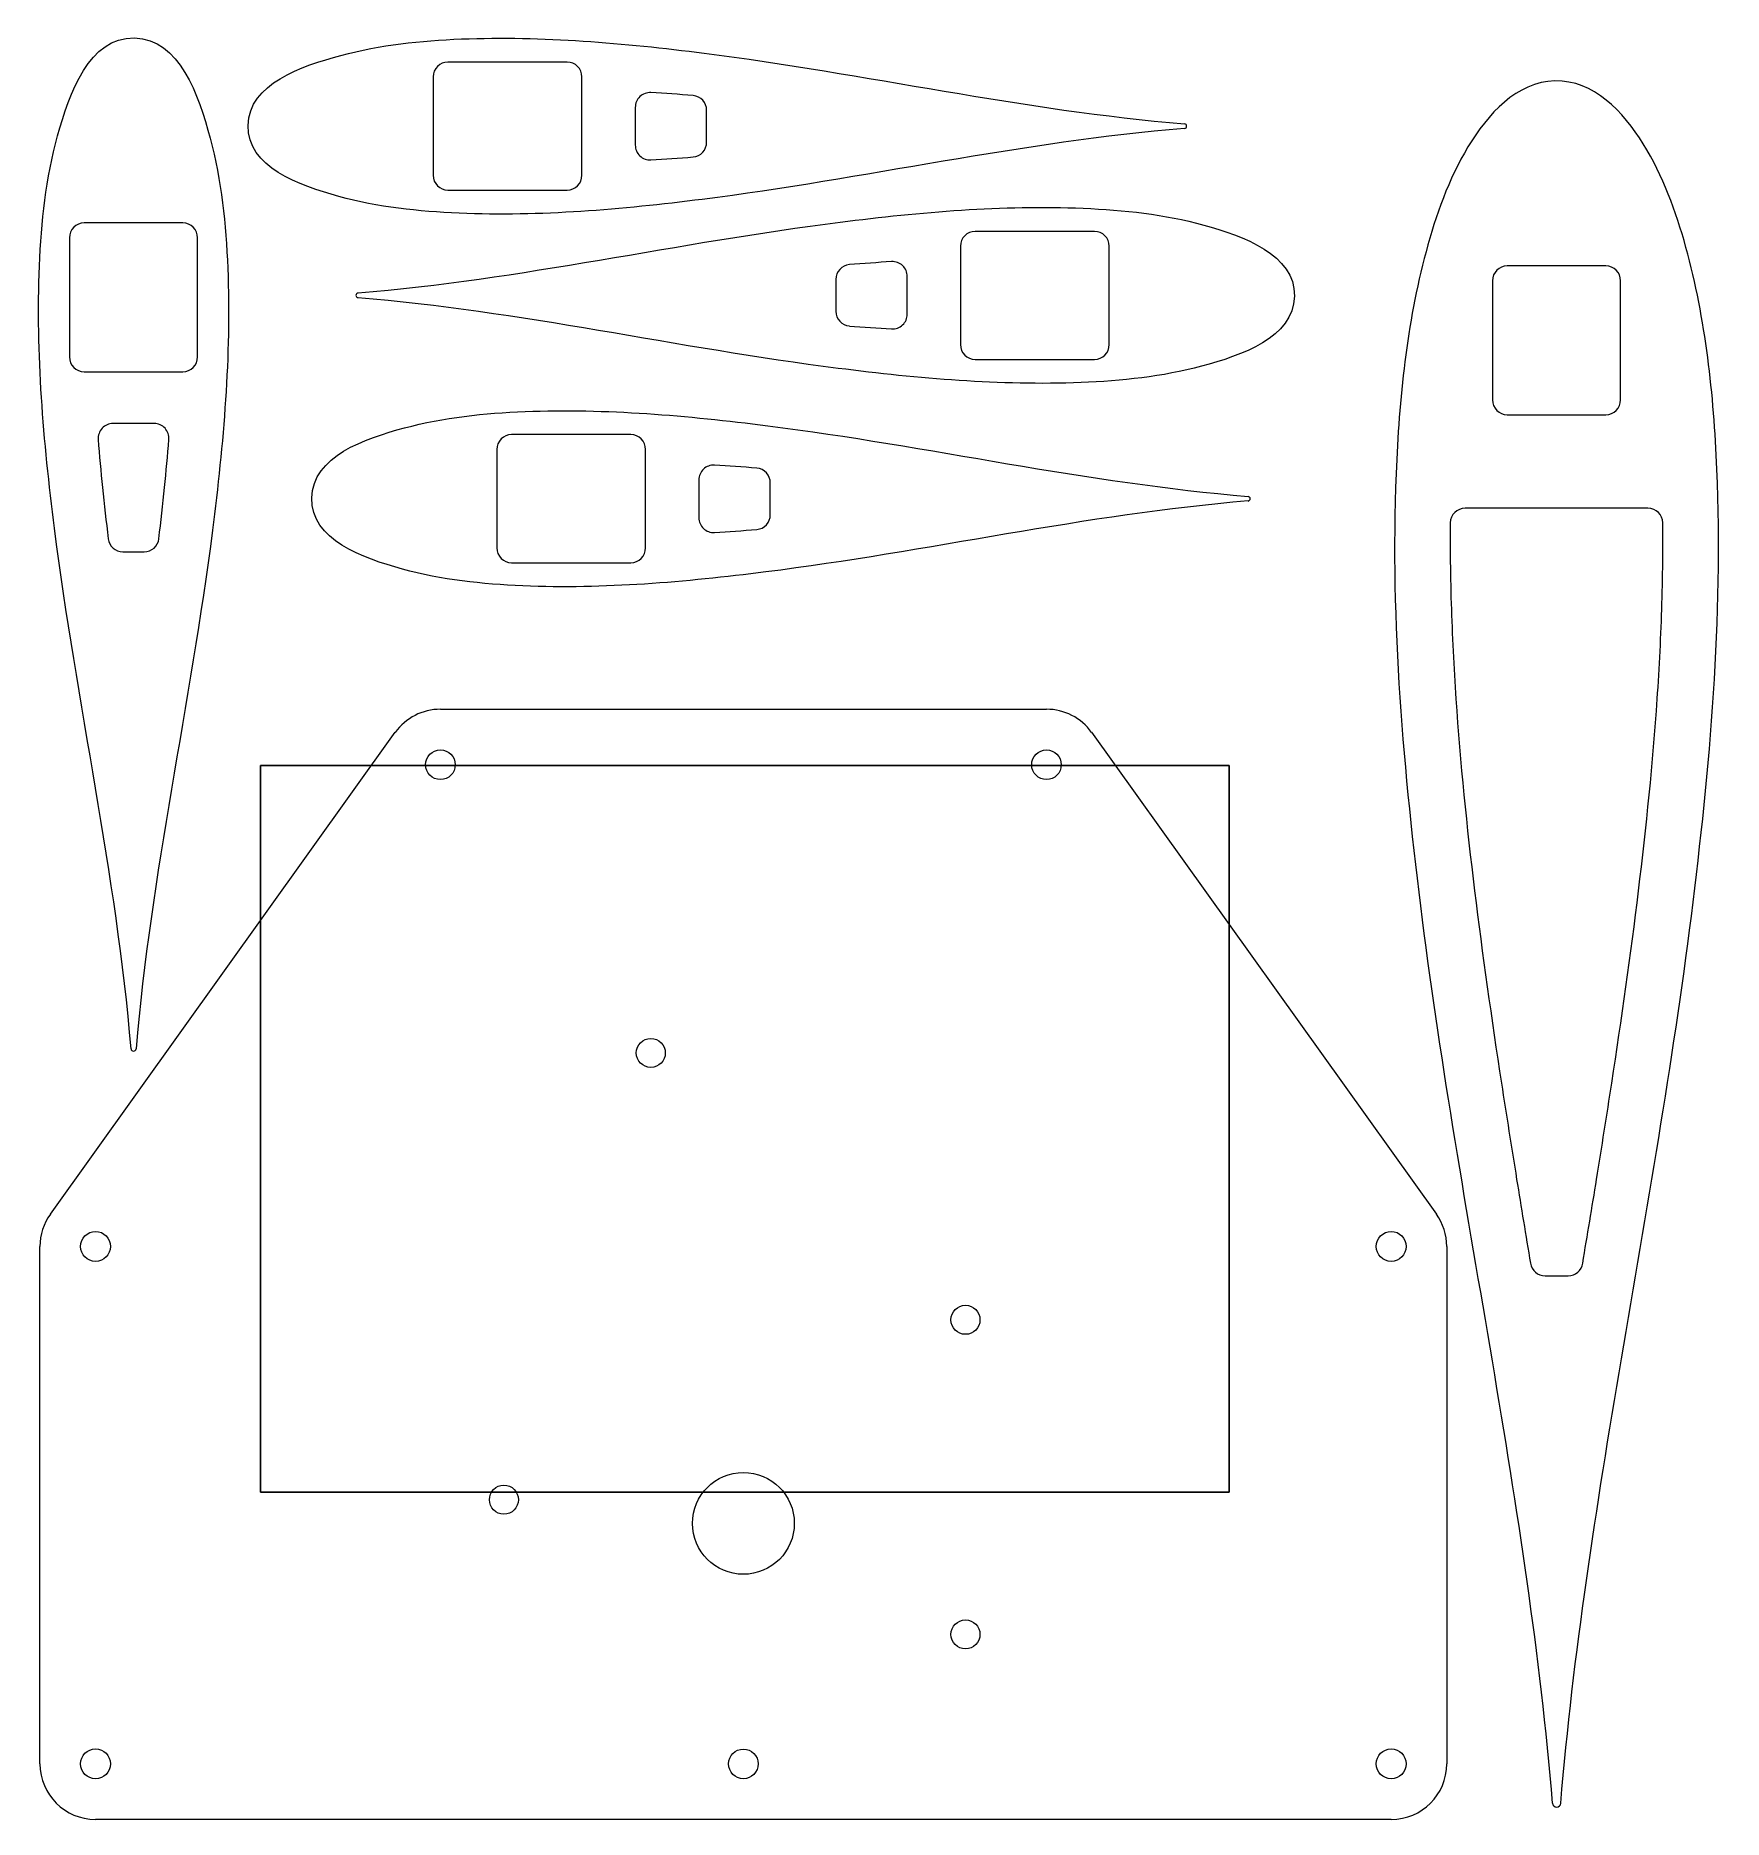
# Model space of a CAD drawing. Header units: inches. Extents: x 0.1 to 11.5, y 0.1 to 12.1.
import ezdxf

# ---------------------------------------------------------------- set-up
doc = ezdxf.new("R2010")
doc.units = ezdxf.units.IN
doc.header["$MEASUREMENT"] = 0
picture_1 = doc.add_image_def('image1.jpg', size_in_pixel=(1199, 900))

msp = doc.modelspace()

# ---------------------------------------------------------------- linework, layer by layer
at = {"color": 1, "linetype": 'Continuous', "lineweight": 0}
for p, q in [((3.654, 11.947), (2.849, 11.947)), ((2.749, 11.847), (2.749, 11.182)), ((3.754, 11.182), (3.754, 11.847)), ((4.114, 11.641), (4.114, 11.386)), ((4.596, 11.406), (4.596, 11.621)), ((2.849, 11.082), (3.654, 11.082)), ((1.058, 10.86), (0.393, 10.86)), ((0.293, 10.76), (0.293, 9.955)), ((1.158, 9.955), (1.158, 10.76)), ((7.215, 10.803), (6.41, 10.803)), ((6.31, 10.703), (6.31, 10.038)), ((7.315, 10.038), (7.315, 10.703)), ((5.951, 10.244), (5.951, 10.499)), ((10.668, 10.57), (10.003, 10.57)), ((5.468, 10.479), (5.468, 10.264)), ((9.903, 10.47), (9.903, 9.665)), ((10.768, 9.665), (10.768, 10.47)), ((6.41, 9.938), (7.215, 9.938)), ((0.393, 9.855), (1.058, 9.855)), ((10.003, 9.565), (10.668, 9.565)), ((0.865, 9.505), (0.587, 9.505)), ((4.084, 9.43), (3.279, 9.43)), ((3.179, 9.33), (3.179, 8.665)), ((4.184, 8.665), (4.184, 9.33)), ((4.543, 9.124), (4.543, 8.869)), ((5.026, 8.889), (5.026, 9.104)), ((10.953, 8.933), (9.718, 8.933)), ((0.654, 8.639), (0.798, 8.639)), ((3.279, 8.565), (4.084, 8.565)), ((2.798, 7.575), (6.891, 7.575)), ((0.164, 4.164), (2.493, 7.419)), ((7.196, 7.419), (9.524, 4.164)), ((0.094, 0.45), (0.094, 3.946)), ((9.594, 3.946), (9.594, 0.45)), ((10.258, 3.748), (10.414, 3.748)), ((9.219, 0.075), (0.469, 0.075))]:
    msp.add_line(p, q, dxfattribs=at)
for centre, radius in [((2.798, 7.2), 0.1), ((6.891, 7.2), 0.1), ((4.219, 5.253), 0.098), ((0.469, 3.946), 0.101), ((9.219, 3.946), 0.101), ((6.344, 3.45), 0.098), ((4.844, 2.075), 0.344), ((3.227, 2.235), 0.098), ((6.344, 1.325), 0.098), ((0.469, 0.45), 0.101), ((4.844, 0.45), 0.1), ((9.219, 0.45), 0.101)]:
    msp.add_circle(centre, radius, dxfattribs=at)
for centre, radius, start, end in [((2.849, 11.847), 0.1, 90, 180), ((3.654, 11.847), 0.1, 0, 90), ((4.214, 11.641), 0.1, 86.5316, 180), ((4.496, 11.621), 0.1, 0, 85.3938), ((7.822, 11.514), 0.0156, 274.7538, 85.2462), ((4.214, 11.386), 0.1, 180, 273.4684), ((4.496, 11.406), 0.1, 274.6062, 0), ((2.849, 11.182), 0.1, 180, 270), ((3.654, 11.182), 0.1, 270, 0), ((0.393, 10.76), 0.1, 90, 180), ((1.058, 10.76), 0.1, 0, 90), ((6.41, 10.703), 0.1, 90, 180), ((7.215, 10.703), 0.1, 0, 90), ((5.568, 10.479), 0.1, 94.6062, 180), ((5.851, 10.499), 0.1, 0, 93.4684), ((10.003, 10.47), 0.1, 90, 180), ((10.668, 10.47), 0.1, 0, 90), ((2.243, 10.371), 0.0156, 94.7538, 265.2462), ((5.568, 10.264), 0.1, 180, 265.3938), ((5.851, 10.244), 0.1, 266.5316, 0), ((6.41, 10.038), 0.1, 180, 270), ((7.215, 10.038), 0.1, 270, 0), ((0.393, 9.955), 0.1, 180, 270), ((1.058, 9.955), 0.1, 270, 0), ((10.003, 9.665), 0.1, 180, 270), ((10.668, 9.665), 0.1, 270, 0), ((0.587, 9.405), 0.1, 90, 184.3076), ((0.865, 9.405), 0.1, 355.6924, 90), ((3.279, 9.33), 0.1, 90, 180), ((4.084, 9.33), 0.1, 0, 90), ((4.643, 9.124), 0.1, 86.5316, 180), ((4.926, 9.104), 0.1, 0, 85.3938), ((8.251, 8.997), 0.0156, 274.7538, 85.2462), ((9.718, 8.833), 0.1, 90, 179.3537), ((10.953, 8.833), 0.1, 0.6463, 90), ((4.643, 8.869), 0.1, 180, 273.4684), ((4.926, 8.889), 0.1, 274.6062, 0), ((0.654, 8.739), 0.1, 186.9593, 270), ((0.798, 8.739), 0.1, 270, 353.0407), ((3.279, 8.665), 0.1, 180, 270), ((4.084, 8.665), 0.1, 270, 0), ((2.798, 7.2), 0.375, 90, 144.4215), ((6.891, 7.2), 0.375, 35.5785, 90), ((0.726, 5.282), 0.0169, 184.7538, 355.2462), ((0.469, 3.946), 0.375, 144.4215, 180), ((9.219, 3.946), 0.375, 0, 35.5785), ((10.258, 3.848), 0.1, 189.4066, 270), ((10.414, 3.848), 0.1, 270, 350.5934), ((0.469, 0.45), 0.375, 180, 270), ((9.219, 0.45), 0.375, 270, 0), ((10.336, 0.187), 0.0288, 184.7538, 355.2462)]:
    msp.add_arc(centre, radius, start, end, dxfattribs=at)
for points, knots in [([(0.709, 5.28), (0.611, 6.462), (0.34, 7.623), (0.118, 9.385), (0.065, 9.978), (0.103, 10.866), (0.134, 11.163), (0.292, 11.735), (0.427, 12.117), (1.036, 12.104), (1.166, 11.721), (1.32, 11.145), (1.35, 10.851), (1.386, 9.96), (1.333, 9.369), (1.11, 7.613), (0.841, 6.457), (0.743, 5.28)], [0, 0, 0, 0, 0.25, 0.25, 0.375, 0.375, 0.4375, 0.4375, 0.5, 0.5, 0.5625, 0.5625, 0.625, 0.625, 0.75, 0.75, 1, 1, 1, 1]), ([(7.823, 11.499), (6.729, 11.408), (5.654, 11.157), (4.023, 10.951), (3.473, 10.902), (2.651, 10.938), (2.377, 10.966), (1.846, 11.113), (1.493, 11.238), (1.505, 11.801), (1.86, 11.921), (2.393, 12.064), (2.665, 12.092), (3.49, 12.125), (4.037, 12.076), (5.663, 11.87), (6.734, 11.62), (7.823, 11.53)], [0, 0, 0, 0, 0.25, 0.25, 0.375, 0.375, 0.4375, 0.4375, 0.5, 0.5, 0.5625, 0.5625, 0.625, 0.625, 0.75, 0.75, 1, 1, 1, 1]), ([(10.364, 0.184), (10.532, 2.198), (10.994, 4.176), (11.372, 7.178), (11.462, 8.189), (11.397, 9.701), (11.344, 10.207), (11.142, 10.939), (11.055, 11.178), (10.787, 11.611), (10.584, 11.826), (10.066, 11.814), (9.869, 11.593), (9.606, 11.155), (9.52, 10.911), (9.323, 10.176), (9.272, 9.674), (9.211, 8.157), (9.302, 7.15), (9.681, 4.158), (10.14, 2.189), (10.307, 0.184)], [0, 0, 0, 0, 0.25, 0.25, 0.375, 0.375, 0.4375, 0.4375, 0.46875, 0.46875, 0.5, 0.5, 0.53125, 0.53125, 0.5625, 0.5625, 0.625, 0.625, 0.75, 0.75, 1, 1, 1, 1]), ([(2.241, 10.387), (3.336, 10.478), (4.41, 10.729), (6.042, 10.934), (6.591, 10.983), (7.413, 10.948), (7.688, 10.919), (8.218, 10.773), (8.571, 10.647), (8.559, 10.084), (8.205, 9.964), (7.672, 9.821), (7.399, 9.793), (6.575, 9.76), (6.027, 9.809), (4.401, 10.015), (3.331, 10.265), (2.241, 10.355)], [0, 0, 0, 0, 0.25, 0.25, 0.375, 0.375, 0.4375, 0.4375, 0.5, 0.5, 0.5625, 0.5625, 0.625, 0.625, 0.75, 0.75, 1, 1, 1, 1]), ([(8.253, 8.982), (7.158, 8.891), (6.083, 8.639), (4.452, 8.434), (3.903, 8.385), (3.081, 8.42), (2.806, 8.449), (2.276, 8.595), (1.923, 8.721), (1.935, 9.284), (2.289, 9.404), (2.822, 9.547), (3.095, 9.575), (3.919, 9.608), (4.466, 9.559), (6.093, 9.353), (7.163, 9.103), (8.253, 9.013)], [0, 0, 0, 0, 0.25, 0.25, 0.375, 0.375, 0.4375, 0.4375, 0.5, 0.5, 0.5625, 0.5625, 0.625, 0.625, 0.75, 0.75, 1, 1, 1, 1]), ([(0.487, 9.397), (0.495, 9.289), (0.515, 9.067), (0.541, 8.842), (0.555, 8.727)], [0.68824552, 0.68824552, 0.68824552, 0.68824552, 0.71087537, 0.73489531, 0.73489531, 0.73489531, 0.73489531]), ([(0.897, 8.727), (0.911, 8.842), (0.936, 9.067), (0.956, 9.289), (0.964, 9.397)], [0.26510469, 0.26510469, 0.26510469, 0.26510469, 0.28912463, 0.31175448, 0.31175448, 0.31175448, 0.31175448]), ([(9.618, 8.834), (9.618, 8.76), (9.617, 8.579), (9.625, 8.183), (9.663, 7.429), (9.773, 6.348), (9.928, 5.266), (10.061, 4.427), (10.128, 4.021), (10.159, 3.832)], [0.6341805, 0.6341805, 0.6341805, 0.6341805, 0.6432377, 0.6563332, 0.6825241, 0.734906, 0.7872878, 0.8134788, 0.8363042, 0.8363042, 0.8363042, 0.8363042]), ([(10.512, 3.832), (10.544, 4.021), (10.611, 4.427), (10.744, 5.266), (10.898, 6.348), (11.008, 7.429), (11.047, 8.183), (11.054, 8.579), (11.054, 8.76), (11.053, 8.834)], [0.1636958, 0.1636958, 0.1636958, 0.1636958, 0.1865212, 0.2127122, 0.265094, 0.3174759, 0.3436668, 0.3567623, 0.3658195, 0.3658195, 0.3658195, 0.3658195])]:
    msp.add_open_spline(points, degree=3, knots=knots, dxfattribs=at)
for points in [[(4.504, 11.721), (4.409, 11.729), (4.315, 11.735), (4.22, 11.741)], [(4.22, 11.286), (4.315, 11.292), (4.409, 11.299), (4.504, 11.306)], [(5.845, 10.599), (5.75, 10.593), (5.655, 10.586), (5.56, 10.579)], [(5.56, 10.164), (5.655, 10.156), (5.75, 10.15), (5.845, 10.144)], [(4.934, 9.204), (4.839, 9.212), (4.744, 9.218), (4.649, 9.224)], [(4.649, 8.769), (4.744, 8.775), (4.839, 8.782), (4.934, 8.789)]]:
    msp.add_open_spline(points, degree=3, dxfattribs=at)

# ---------------------------------------------------------------- pictures from other files: only their frames are drawn
image = msp.add_image(picture_1, insert=(1.584, 2.286), size_in_units=(6.54, 4.909))
image.dxf.flags = 7

doc.saveas('drawing.dxf')
